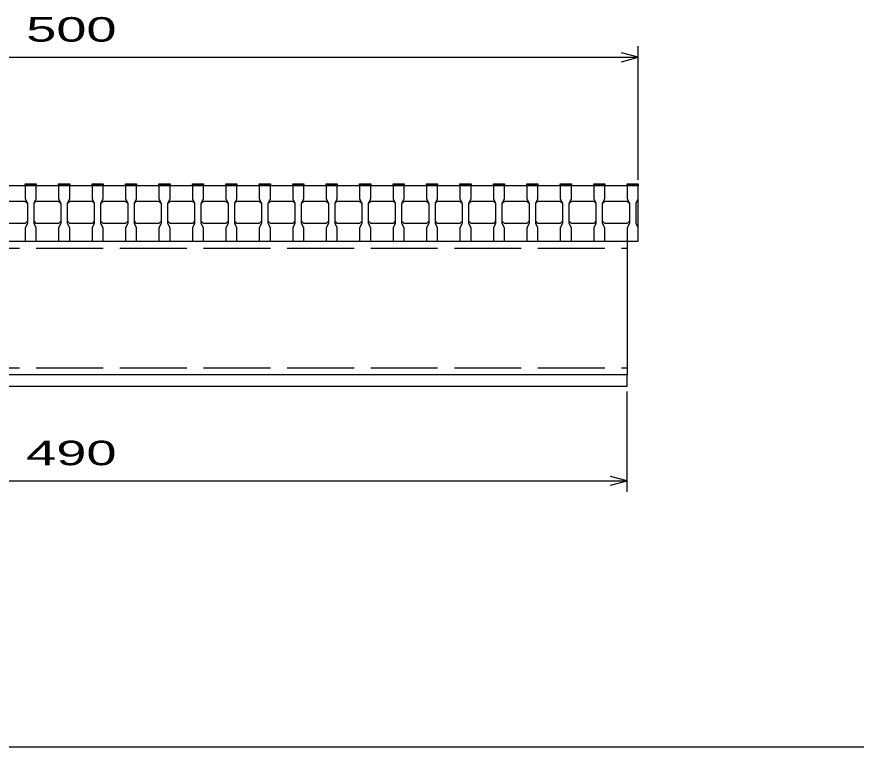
# Model space of a CAD drawing. Units: millimetres, scale not verified. Extents: x -910 to 866, y -641 to 527.
# Drawn here: x -489.8 to -113.3, y -573.2 to -245.6 of the extents above; entities that cross this region are included whole.
import ezdxf
from ezdxf.enums import TextEntityAlignment as Align

# ---------------------------------------------------------------- set-up
doc = ezdxf.new("R2010")
doc.units = ezdxf.units.MM
doc.header["$LTSCALE"] = 5
doc.linetypes.add('DASHED', pattern=[7.5, 6, -1.5])
for name, color, linetype, lineweight in [('0_2', 150, 'Continuous', 25), ('16', 3, 'Continuous', 25), ('22', 4, 'Continuous', 25)]:
    doc.layers.add(name, color=color, linetype=linetype, lineweight=lineweight)
doc.styles.add('ベクトル', font='')
doc.styles.get('ベクトル').set_extended_font_data('ベクトル')

msp = doc.modelspace()

# ---------------------------------------------------------------- linework, layer by layer
at = {"layer": '0_2'}
msp.add_line((865.5, -573.25), (-864.5, -573.25), dxfattribs=at)
at = {"layer": '16'}
for p, q in [((-711, -321.25), (-211, -321.25)), ((-486, -321.25), (-486, -320.55)), ((-486, -320.55), (-481, -320.55)), ((-486, -321.25), (-486, -327.25)), ((-481, -321.25), (-486, -321.25)), ((-481, -320.55), (-481, -321.25)), ((-481, -327.25), (-481, -321.25)), ((-471, -321.25), (-471, -320.55)), ((-471, -320.55), (-466, -320.55)), ((-471, -321.25), (-471, -327.25)), ((-466, -321.25), (-471, -321.25)), ((-466, -320.55), (-466, -321.25)), ((-466, -327.25), (-466, -321.25)), ((-456, -321.25), (-456, -320.55)), ((-456, -320.55), (-451, -320.55)), ((-456, -321.25), (-456, -327.25)), ((-451, -321.25), (-456, -321.25)), ((-451, -320.55), (-451, -321.25)), ((-451, -327.25), (-451, -321.25)), ((-441, -321.25), (-441, -320.55)), ((-441, -320.55), (-436, -320.55)), ((-441, -321.25), (-441, -327.25)), ((-436, -321.25), (-441, -321.25)), ((-436, -320.55), (-436, -321.25)), ((-436, -327.25), (-436, -321.25)), ((-426, -321.25), (-426, -320.55)), ((-426, -320.55), (-421, -320.55)), ((-426, -321.25), (-426, -327.25)), ((-421, -321.25), (-426, -321.25)), ((-421, -320.55), (-421, -321.25)), ((-421, -327.25), (-421, -321.25)), ((-411, -321.25), (-411, -320.55)), ((-411, -320.55), (-406, -320.55)), ((-411, -321.25), (-411, -327.25)), ((-406, -321.25), (-411, -321.25)), ((-406, -320.55), (-406, -321.25)), ((-406, -327.25), (-406, -321.25)), ((-396, -321.25), (-396, -320.55)), ((-396, -320.55), (-391, -320.55)), ((-396, -321.25), (-396, -327.25)), ((-391, -321.25), (-396, -321.25)), ((-391, -320.55), (-391, -321.25)), ((-391, -327.25), (-391, -321.25)), ((-381, -321.25), (-381, -320.55)), ((-381, -320.55), (-376, -320.55)), ((-381, -321.25), (-381, -327.25)), ((-376, -321.25), (-381, -321.25)), ((-376, -320.55), (-376, -321.25)), ((-376, -327.25), (-376, -321.25)), ((-366, -321.25), (-366, -320.55)), ((-366, -320.55), (-361, -320.55)), ((-366, -321.25), (-366, -327.25)), ((-361, -321.25), (-366, -321.25)), ((-361, -320.55), (-361, -321.25)), ((-361, -327.25), (-361, -321.25)), ((-351, -321.25), (-351, -320.55)), ((-351, -320.55), (-346, -320.55)), ((-351, -321.25), (-351, -327.25)), ((-346, -321.25), (-351, -321.25)), ((-346, -320.55), (-346, -321.25)), ((-346, -327.25), (-346, -321.25)), ((-336, -321.25), (-336, -320.55)), ((-336, -320.55), (-331, -320.55)), ((-336, -321.25), (-336, -327.25)), ((-331, -321.25), (-336, -321.25)), ((-331, -320.55), (-331, -321.25)), ((-331, -327.25), (-331, -321.25)), ((-321, -321.25), (-321, -320.55)), ((-321, -320.55), (-316, -320.55)), ((-321, -321.25), (-321, -327.25)), ((-316, -321.25), (-321, -321.25)), ((-316, -320.55), (-316, -321.25)), ((-316, -327.25), (-316, -321.25)), ((-306, -321.25), (-306, -320.55)), ((-306, -320.55), (-301, -320.55)), ((-306, -321.25), (-306, -327.25)), ((-301, -321.25), (-306, -321.25)), ((-301, -320.55), (-301, -321.25)), ((-301, -327.25), (-301, -321.25)), ((-291, -321.25), (-291, -320.55)), ((-291, -320.55), (-286, -320.55)), ((-291, -321.25), (-291, -327.25)), ((-286, -321.25), (-291, -321.25)), ((-286, -320.55), (-286, -321.25)), ((-286, -327.25), (-286, -321.25)), ((-276, -321.25), (-276, -320.55)), ((-276, -320.55), (-271, -320.55)), ((-276, -321.25), (-276, -327.25)), ((-271, -321.25), (-276, -321.25)), ((-271, -320.55), (-271, -321.25)), ((-271, -327.25), (-271, -321.25)), ((-261, -321.25), (-261, -320.55)), ((-261, -320.55), (-256, -320.55)), ((-261, -321.25), (-261, -327.25)), ((-256, -321.25), (-261, -321.25)), ((-256, -320.55), (-256, -321.25)), ((-256, -327.25), (-256, -321.25)), ((-246, -321.25), (-246, -320.55)), ((-246, -320.55), (-241, -320.55)), ((-246, -321.25), (-246, -327.25)), ((-241, -321.25), (-246, -321.25)), ((-241, -320.55), (-241, -321.25)), ((-241, -327.25), (-241, -321.25)), ((-231, -321.25), (-231, -320.55)), ((-231, -320.55), (-226, -320.55)), ((-231, -321.25), (-231, -327.25)), ((-226, -321.25), (-231, -321.25)), ((-226, -320.55), (-226, -321.25)), ((-226, -327.25), (-226, -321.25)), ((-216, -321.25), (-216, -320.55)), ((-216, -320.55), (-211, -320.55)), ((-216, -321.25), (-216, -327.25)), ((-211, -321.25), (-216, -321.25)), ((-211, -320.55), (-211, -321.25)), ((-211, -327.25), (-211, -321.25)), ((-211, -346.25), (-211, -321.25)), ((-486, -327.25), (-485, -329.25)), ((-482, -329.25), (-481, -327.25)), ((-471, -327.25), (-470, -329.25)), ((-467, -329.25), (-466, -327.25)), ((-456, -327.25), (-455, -329.25)), ((-452, -329.25), (-451, -327.25)), ((-441, -327.25), (-440, -329.25)), ((-437, -329.25), (-436, -327.25)), ((-426, -327.25), (-425, -329.25)), ((-422, -329.25), (-421, -327.25)), ((-411, -327.25), (-410, -329.25)), ((-407, -329.25), (-406, -327.25)), ((-396, -327.25), (-395, -329.25)), ((-392, -329.25), (-391, -327.25)), ((-381, -327.25), (-380, -329.25)), ((-377, -329.25), (-376, -327.25)), ((-366, -327.25), (-365, -329.25)), ((-362, -329.25), (-361, -327.25)), ((-351, -327.25), (-350, -329.25)), ((-347, -329.25), (-346, -327.25)), ((-336, -327.25), (-335, -329.25)), ((-332, -329.25), (-331, -327.25)), ((-321, -327.25), (-320, -329.25)), ((-317, -329.25), (-316, -327.25)), ((-306, -327.25), (-305, -329.25)), ((-302, -329.25), (-301, -327.25)), ((-291, -327.25), (-290, -329.25)), ((-287, -329.25), (-286, -327.25)), ((-276, -327.25), (-275, -329.25)), ((-272, -329.25), (-271, -327.25)), ((-261, -327.25), (-260, -329.25)), ((-257, -329.25), (-256, -327.25)), ((-246, -327.25), (-245, -329.25)), ((-242, -329.25), (-241, -327.25)), ((-231, -327.25), (-230, -329.25)), ((-227, -329.25), (-226, -327.25)), ((-216, -327.25), (-215, -329.25)), ((-212, -329.25), (-211, -327.25)), ((-496, -328.25), (-486, -328.25)), ((-486, -328.25), (-485, -329.25)), ((-485, -329.25), (-485, -338.25)), ((-482, -329.25), (-481, -328.25)), ((-482, -338.25), (-482, -329.25)), ((-481, -328.25), (-471, -328.25)), ((-471, -328.25), (-470, -329.25)), ((-470, -329.25), (-470, -338.25)), ((-467, -329.25), (-466, -328.25)), ((-467, -338.25), (-467, -329.25)), ((-466, -328.25), (-456, -328.25)), ((-456, -328.25), (-455, -329.25)), ((-455, -329.25), (-455, -338.25)), ((-452, -329.25), (-451, -328.25)), ((-452, -338.25), (-452, -329.25)), ((-451, -328.25), (-441, -328.25)), ((-441, -328.25), (-440, -329.25)), ((-440, -329.25), (-440, -338.25)), ((-437, -329.25), (-436, -328.25)), ((-437, -338.25), (-437, -329.25)), ((-436, -328.25), (-426, -328.25)), ((-426, -328.25), (-425, -329.25)), ((-425, -329.25), (-425, -338.25)), ((-422, -329.25), (-421, -328.25)), ((-422, -338.25), (-422, -329.25)), ((-421, -328.25), (-411, -328.25)), ((-411, -328.25), (-410, -329.25)), ((-410, -329.25), (-410, -338.25)), ((-407, -329.25), (-406, -328.25)), ((-407, -338.25), (-407, -329.25)), ((-406, -328.25), (-396, -328.25)), ((-396, -328.25), (-395, -329.25)), ((-395, -329.25), (-395, -338.25)), ((-392, -329.25), (-391, -328.25)), ((-392, -338.25), (-392, -329.25)), ((-391, -328.25), (-381, -328.25)), ((-381, -328.25), (-380, -329.25)), ((-380, -329.25), (-380, -338.25)), ((-377, -329.25), (-376, -328.25)), ((-377, -338.25), (-377, -329.25)), ((-376, -328.25), (-366, -328.25)), ((-366, -328.25), (-365, -329.25)), ((-365, -329.25), (-365, -338.25)), ((-362, -329.25), (-361, -328.25)), ((-362, -338.25), (-362, -329.25)), ((-361, -328.25), (-351, -328.25)), ((-351, -328.25), (-350, -329.25)), ((-350, -329.25), (-350, -338.25)), ((-347, -329.25), (-346, -328.25)), ((-347, -338.25), (-347, -329.25)), ((-346, -328.25), (-336, -328.25)), ((-336, -328.25), (-335, -329.25)), ((-335, -329.25), (-335, -338.25)), ((-332, -329.25), (-331, -328.25)), ((-332, -338.25), (-332, -329.25)), ((-331, -328.25), (-321, -328.25)), ((-321, -328.25), (-320, -329.25)), ((-320, -329.25), (-320, -338.25)), ((-317, -329.25), (-316, -328.25)), ((-317, -338.25), (-317, -329.25)), ((-316, -328.25), (-306, -328.25)), ((-306, -328.25), (-305, -329.25)), ((-305, -329.25), (-305, -338.25)), ((-302, -329.25), (-301, -328.25)), ((-302, -338.25), (-302, -329.25)), ((-301, -328.25), (-291, -328.25)), ((-291, -328.25), (-290, -329.25)), ((-290, -329.25), (-290, -338.25)), ((-287, -329.25), (-286, -328.25)), ((-287, -338.25), (-287, -329.25)), ((-286, -328.25), (-276, -328.25)), ((-276, -328.25), (-275, -329.25)), ((-275, -329.25), (-275, -338.25)), ((-272, -329.25), (-271, -328.25)), ((-272, -338.25), (-272, -329.25)), ((-271, -328.25), (-261, -328.25)), ((-261, -328.25), (-260, -329.25)), ((-260, -329.25), (-260, -338.25)), ((-257, -329.25), (-256, -328.25)), ((-257, -338.25), (-257, -329.25)), ((-256, -328.25), (-246, -328.25)), ((-246, -328.25), (-245, -329.25)), ((-245, -329.25), (-245, -338.25)), ((-242, -329.25), (-241, -328.25)), ((-242, -338.25), (-242, -329.25)), ((-241, -328.25), (-231, -328.25)), ((-231, -328.25), (-230, -329.25)), ((-230, -329.25), (-230, -338.25)), ((-227, -329.25), (-226, -328.25)), ((-227, -338.25), (-227, -329.25)), ((-226, -328.25), (-216, -328.25)), ((-216, -328.25), (-215, -329.25)), ((-215, -329.25), (-215, -338.25)), ((-212, -338.25), (-212, -329.25)), ((-486, -338.25), (-496, -338.25)), ((-485, -337.25), (-486, -338.25)), ((-485, -338.25), (-486, -340.25)), ((-481, -338.25), (-482, -337.25)), ((-481, -340.25), (-482, -338.25)), ((-471, -338.25), (-481, -338.25)), ((-470, -337.25), (-471, -338.25)), ((-470, -338.25), (-471, -340.25)), ((-466, -338.25), (-467, -337.25)), ((-466, -340.25), (-467, -338.25)), ((-456, -338.25), (-466, -338.25)), ((-455, -337.25), (-456, -338.25)), ((-455, -338.25), (-456, -340.25)), ((-451, -338.25), (-452, -337.25)), ((-451, -340.25), (-452, -338.25)), ((-441, -338.25), (-451, -338.25)), ((-440, -337.25), (-441, -338.25)), ((-440, -338.25), (-441, -340.25)), ((-436, -338.25), (-437, -337.25)), ((-436, -340.25), (-437, -338.25)), ((-426, -338.25), (-436, -338.25)), ((-425, -337.25), (-426, -338.25)), ((-425, -338.25), (-426, -340.25)), ((-421, -338.25), (-422, -337.25)), ((-421, -340.25), (-422, -338.25)), ((-411, -338.25), (-421, -338.25)), ((-410, -337.25), (-411, -338.25)), ((-410, -338.25), (-411, -340.25)), ((-406, -338.25), (-407, -337.25)), ((-406, -340.25), (-407, -338.25)), ((-396, -338.25), (-406, -338.25)), ((-395, -337.25), (-396, -338.25)), ((-395, -338.25), (-396, -340.25)), ((-391, -338.25), (-392, -337.25)), ((-391, -340.25), (-392, -338.25)), ((-381, -338.25), (-391, -338.25)), ((-380, -337.25), (-381, -338.25)), ((-380, -338.25), (-381, -340.25)), ((-376, -338.25), (-377, -337.25)), ((-376, -340.25), (-377, -338.25)), ((-366, -338.25), (-376, -338.25)), ((-365, -337.25), (-366, -338.25)), ((-365, -338.25), (-366, -340.25)), ((-361, -338.25), (-362, -337.25)), ((-361, -340.25), (-362, -338.25)), ((-351, -338.25), (-361, -338.25)), ((-350, -337.25), (-351, -338.25)), ((-350, -338.25), (-351, -340.25)), ((-346, -338.25), (-347, -337.25)), ((-346, -340.25), (-347, -338.25)), ((-336, -338.25), (-346, -338.25)), ((-335, -337.25), (-336, -338.25)), ((-335, -338.25), (-336, -340.25)), ((-331, -338.25), (-332, -337.25)), ((-331, -340.25), (-332, -338.25)), ((-321, -338.25), (-331, -338.25)), ((-320, -337.25), (-321, -338.25)), ((-320, -338.25), (-321, -340.25)), ((-316, -338.25), (-317, -337.25)), ((-316, -340.25), (-317, -338.25)), ((-306, -338.25), (-316, -338.25)), ((-305, -337.25), (-306, -338.25)), ((-305, -338.25), (-306, -340.25)), ((-301, -338.25), (-302, -337.25)), ((-301, -340.25), (-302, -338.25)), ((-291, -338.25), (-301, -338.25)), ((-290, -337.25), (-291, -338.25)), ((-290, -338.25), (-291, -340.25)), ((-286, -338.25), (-287, -337.25)), ((-286, -340.25), (-287, -338.25)), ((-276, -338.25), (-286, -338.25)), ((-275, -337.25), (-276, -338.25)), ((-275, -338.25), (-276, -340.25)), ((-271, -338.25), (-272, -337.25)), ((-271, -340.25), (-272, -338.25)), ((-261, -338.25), (-271, -338.25)), ((-260, -337.25), (-261, -338.25)), ((-260, -338.25), (-261, -340.25)), ((-256, -338.25), (-257, -337.25)), ((-256, -340.25), (-257, -338.25)), ((-246, -338.25), (-256, -338.25)), ((-245, -337.25), (-246, -338.25)), ((-245, -338.25), (-246, -340.25)), ((-241, -338.25), (-242, -337.25)), ((-241, -340.25), (-242, -338.25)), ((-231, -338.25), (-241, -338.25)), ((-230, -337.25), (-231, -338.25)), ((-230, -338.25), (-231, -340.25)), ((-226, -338.25), (-227, -337.25)), ((-226, -340.25), (-227, -338.25)), ((-216, -338.25), (-226, -338.25)), ((-215, -337.25), (-216, -338.25)), ((-215, -338.25), (-216, -340.25)), ((-211, -340.25), (-212, -338.25)), ((-486, -340.25), (-486, -346.25)), ((-481, -346.25), (-481, -340.25)), ((-471, -340.25), (-471, -346.25)), ((-466, -346.25), (-466, -340.25)), ((-456, -340.25), (-456, -346.25)), ((-451, -346.25), (-451, -340.25)), ((-441, -340.25), (-441, -346.25)), ((-436, -346.25), (-436, -340.25)), ((-426, -340.25), (-426, -346.25)), ((-421, -346.25), (-421, -340.25)), ((-411, -340.25), (-411, -346.25)), ((-406, -346.25), (-406, -340.25)), ((-396, -340.25), (-396, -346.25)), ((-391, -346.25), (-391, -340.25)), ((-381, -340.25), (-381, -346.25)), ((-376, -346.25), (-376, -340.25)), ((-366, -340.25), (-366, -346.25)), ((-361, -346.25), (-361, -340.25)), ((-351, -340.25), (-351, -346.25)), ((-346, -346.25), (-346, -340.25)), ((-336, -340.25), (-336, -346.25)), ((-331, -346.25), (-331, -340.25)), ((-321, -340.25), (-321, -346.25)), ((-316, -346.25), (-316, -340.25)), ((-306, -340.25), (-306, -346.25)), ((-301, -346.25), (-301, -340.25)), ((-291, -340.25), (-291, -346.25)), ((-286, -346.25), (-286, -340.25)), ((-276, -340.25), (-276, -346.25)), ((-271, -346.25), (-271, -340.25)), ((-261, -340.25), (-261, -346.25)), ((-256, -346.25), (-256, -340.25)), ((-246, -340.25), (-246, -346.25)), ((-241, -346.25), (-241, -340.25)), ((-231, -340.25), (-231, -346.25)), ((-226, -346.25), (-226, -340.25)), ((-216, -340.25), (-216, -346.25)), ((-211, -346.25), (-211, -340.25)), ((-711, -346.25), (-211, -346.25)), ((-706, -346.25), (-216, -346.25)), ((-486, -346.25), (-481, -346.25)), ((-471, -346.25), (-466, -346.25)), ((-456, -346.25), (-451, -346.25)), ((-441, -346.25), (-436, -346.25)), ((-426, -346.25), (-421, -346.25)), ((-411, -346.25), (-406, -346.25)), ((-396, -346.25), (-391, -346.25)), ((-381, -346.25), (-376, -346.25)), ((-366, -346.25), (-361, -346.25)), ((-351, -346.25), (-346, -346.25)), ((-336, -346.25), (-331, -346.25)), ((-321, -346.25), (-316, -346.25)), ((-306, -346.25), (-301, -346.25)), ((-291, -346.25), (-286, -346.25)), ((-276, -346.25), (-271, -346.25)), ((-261, -346.25), (-256, -346.25)), ((-246, -346.25), (-241, -346.25)), ((-231, -346.25), (-226, -346.25)), ((-216, -346.25), (-211, -346.25)), ((-216, -346.25), (-216, -406.25)), ((-216, -406.25), (-706, -406.25)), ((-216, -406.25), (-706, -406.25)), ((-216, -411.25), (-216, -406.25)), ((-706, -411.25), (-216, -411.25))]:
    msp.add_line(p, q, dxfattribs=at)
at = {"layer": '16', "linetype": 'DASHED'}
for p, q in [((-706, -349.45), (-216, -349.45)), ((-706, -403.05), (-216, -403.05))]:
    msp.add_line(p, q, dxfattribs=at)
at = {"layer": '22'}
for p, q in [((-211, -318.75), (-211, -258.75)), ((-211, -263.75), (-218.5, -261.75)), ((-711, -263.75), (-211, -263.75)), ((-218.5, -265.75), (-211, -263.75)), ((-216, -458.75), (-216, -413.75)), ((-216, -453.75), (-223.5, -451.75)), ((-706, -453.75), (-216, -453.75)), ((-223.5, -455.75), (-216, -453.75))]:
    msp.add_line(p, q, dxfattribs=at)

# ---------------------------------------------------------------- texts
at = {"layer": '22', "color": 2, "style": 'ベクトル', "width": 1.65}
for s, p in [(' 500 ', (-492.25, -251.25)), (' 490 ', (-492.25, -441.25))]:
    msp.add_text(s, height=11, dxfattribs=at).set_placement(p, align=Align.MIDDLE_LEFT)

doc.saveas('drawing.dxf')
